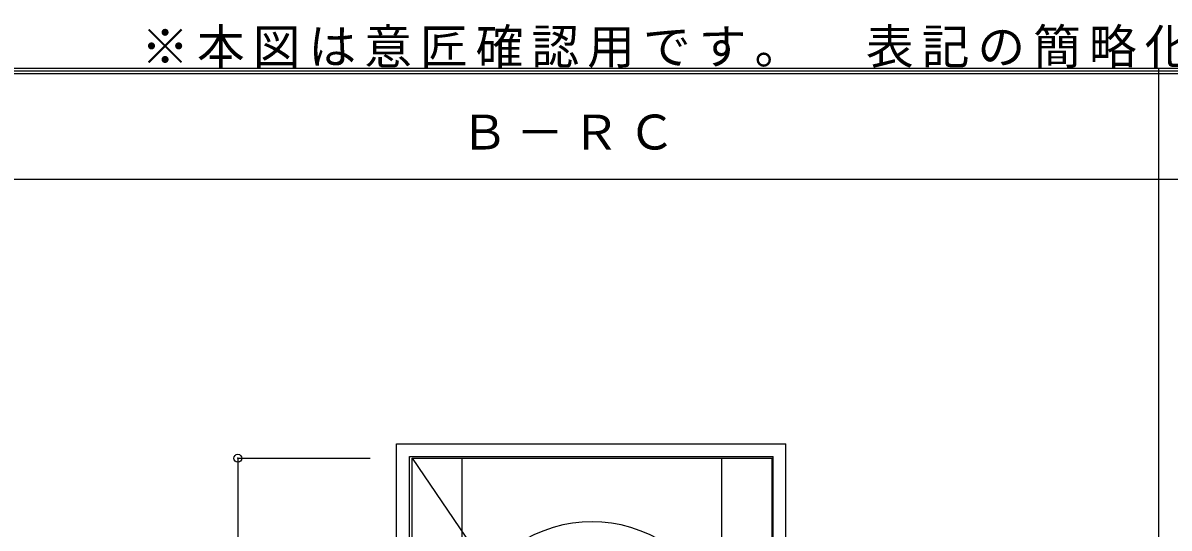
# Model space of a CAD drawing. Units: millimetres, scale not verified. Extents: x -6000 to 5700, y -4307 to 4260.
# Drawn here: x 1291 to 3456, y 3306 to 4260 of the extents above; entities that cross this region are included whole.
import ezdxf

# ---------------------------------------------------------------- set-up
doc = ezdxf.new("R2010")
doc.units = ezdxf.units.MM
doc.header["$LTSCALE"] = 30
doc.header["$PDMODE"] = 32
doc.header["$PDSIZE"] = 15
doc.linetypes.add('CHAIN2', pattern=[12, 9, -1, 1, -1])
for name, color, linetype in [('0-2_扉', 7, 'Continuous'), ('0-4_枠', 3, 'Continuous'), ('0-7', 7, 'CHAIN2'), ('0-A_文字', 7, 'Continuous'), ('0-B_寸法', 7, 'Continuous'), ('F-1_枠', 6, 'Continuous')]:
    doc.layers.add(name, color=color, linetype=linetype)
doc.styles.add('ＭＳ ゴシック', font='')
doc.styles.get('ＭＳ ゴシック').set_extended_font_data('MS Gothic')

msp = doc.modelspace()

# ---------------------------------------------------------------- linework, layer by layer
at = {"layer": '0-2_扉'}
for p, q in [((2026.4, 1443), (2026.4, 3438)), ((2026.4, 3438), (2706.4, 3438)), ((2121.4, 2404.91), (2121.4, 3438)), ((2611.4, 1443), (2611.4, 3438)), ((2706.4, 1443), (2706.4, 3438))]:
    msp.add_line(p, q, dxfattribs=at)
msp.add_arc((2366.4, 3063), 255, 56.20007, 123.79993, dxfattribs=at)
at = {"layer": '0-4_枠'}
for p, q in [((1997.4, 3465), (2732.4, 3465)), ((1997.4, 1418), (1997.4, 3465)), ((2732.4, 1418), (2732.4, 3465)), ((2021.4, 3441), (2708.4, 3441)), ((2021.4, 1418), (2021.4, 3441)), ((2708.4, 1418), (2708.4, 3441))]:
    msp.add_line(p, q, dxfattribs=at)
at = {"layer": '0-7'}
msp.add_line((2026.4, 3438), (2706.4, 2440.5), dxfattribs=at)
at = {"layer": '0-B_寸法', "color": 4}
for q in [(1947.4, 3438), (1697.4, 1443)]:
    msp.add_line((1697.4, 3438), q, dxfattribs=at)
at = {"layer": '0-B_寸法'}
msp.add_point((1697.4, 3438), dxfattribs=at)
at = {"layer": 'F-1_枠'}
for p, q in [((-6000, 4175), (5700, 4175)), ((-6000, 4170), (5700, 4170)), ((-6000, 4165), (5700, 4165)), ((3436.4, 4175), (3436.4, -3790)), ((-6000, 3965), (5700, 3965))]:
    msp.add_line(p, q, dxfattribs=at)

# ---------------------------------------------------------------- texts
at = {"layer": '0-A_文字', "char_height": 65.98, "attachment_point": 7, "style": 'ＭＳ ゴシック'}
for s, insert in [('\\T1.17;※本図は意匠確認用です。\u3000表記の簡略化している部位がございますのでご注意下さい。', (1515, 4175)), ('\\T1.17;Ｂ－ＲＣ', (2118.1, 4020))]:
    msp.add_mtext(s, dxfattribs=dict(at, insert=insert))

doc.saveas('drawing.dxf')
